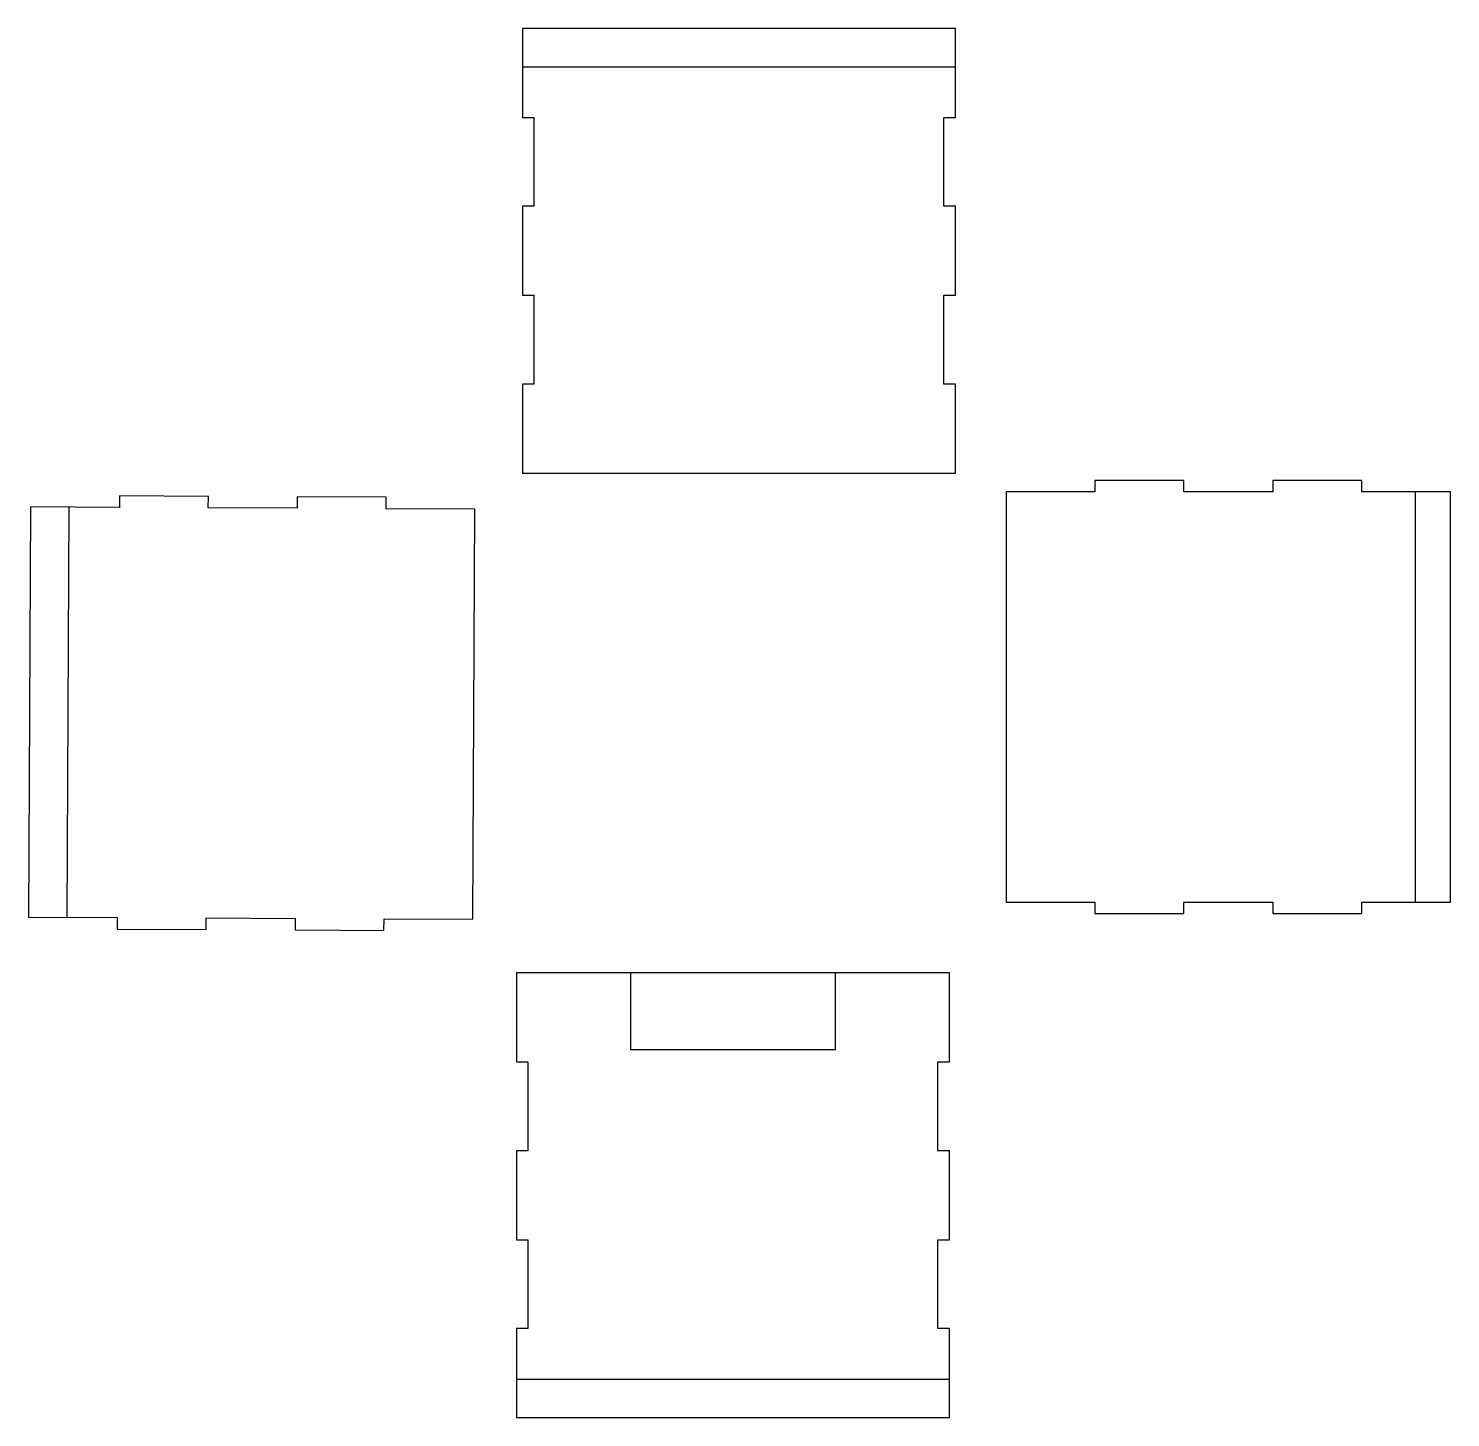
# Model space of a CAD drawing. Header units: millimetres. Extents: x 240 to 982, y -258 to 467.
import ezdxf

# ---------------------------------------------------------------- set-up
doc = ezdxf.new("R2010")
doc.units = ezdxf.units.MM
doc.layers.get('0').update_dxf_attribs({"linetype": 'CONTINUOUS'})

msp = doc.modelspace()

# ---------------------------------------------------------------- linework, layer by layer
for p, q in [((497.76, 446.74), (723.76, 446.74)), ((963.66, 224.89), (963.66, 10.89)), ((260.97, 216.93), (259.9, 2.93)), ((554.13, -26.14), (554.13, -66.14)), ((661.13, -66.14), (661.13, -26.14)), ((554.13, -66.14), (661.13, -66.14)), ((494.63, -238.14), (720.63, -238.14))]:
    msp.add_line(p, q)
for points in [[(723.76, 281.14), (717.76, 281.14), (717.76, 327.54), (723.76, 327.54), (723.76, 373.94), (717.76, 373.94), (717.76, 420.34), (723.76, 420.34), (723.76, 466.74), (497.76, 466.74), (497.76, 420.34), (503.76, 420.34), (503.76, 373.94), (497.76, 373.94), (497.76, 327.54), (503.76, 327.54), (503.76, 281.14), (497.76, 281.14), (497.76, 234.74), (723.76, 234.74)], [(935.8, 4.89), (935.8, 10.89), (982.2, 10.89), (982.2, 224.89), (935.8, 224.89), (935.8, 230.89), (889.4, 230.89), (889.4, 224.89), (843, 224.89), (843, 230.89), (796.6, 230.89), (796.6, 224.89), (750.2, 224.89), (750.2, 10.89), (796.6, 10.89), (796.6, 4.89), (843, 4.89), (843, 10.89), (889.4, 10.89), (889.4, 4.89)], [(287.4, 222.79), (287.37, 216.79), (240.97, 217.03), (239.9, 3.03), (286.3, 2.8), (286.27, -3.2), (332.67, -3.44), (332.7, 2.56), (379.1, 2.33), (379.07, -3.67), (425.47, -3.9), (425.5, 2.1), (471.9, 1.87), (472.97, 215.87), (426.57, 216.1), (426.6, 222.1), (380.2, 222.33), (380.17, 216.33), (333.77, 216.56), (333.8, 222.56)], [(500.63, -211.74), (494.63, -211.74), (494.63, -258.14), (720.63, -258.14), (720.63, -211.74), (714.63, -211.74), (714.63, -165.34), (720.63, -165.34), (720.63, -118.94), (714.63, -118.94), (714.63, -72.54), (720.63, -72.54), (720.63, -26.14), (494.63, -26.14), (494.63, -72.54), (500.63, -72.54), (500.63, -118.94), (494.63, -118.94), (494.63, -165.34), (500.63, -165.34)]]:
    msp.add_lwpolyline(points, close=True)

doc.saveas('drawing.dxf')
